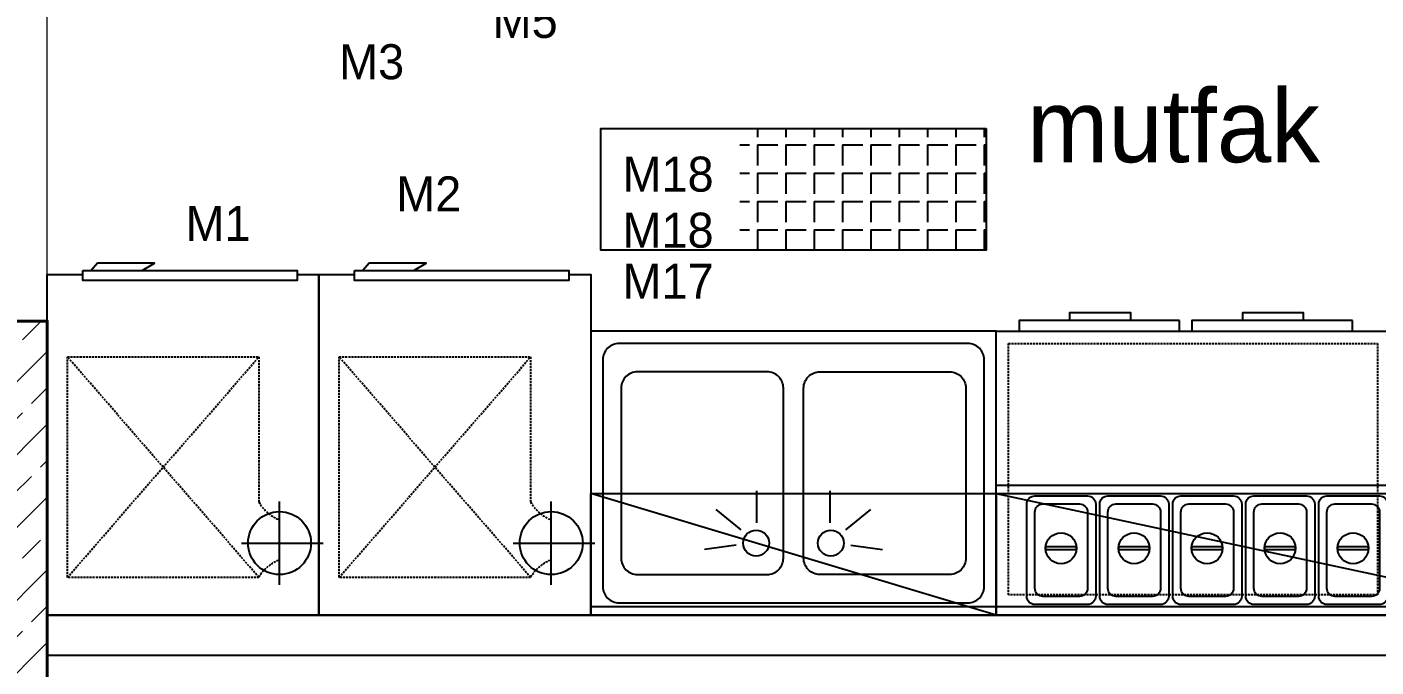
# Model space of a CAD drawing. Header units: millimetres. Extents: x 1650 to 6065, y 324 to 3836.
# Drawn here: x 3052.3 to 3384.9, y 2774.5 to 2932.4 of the extents above; entities that cross this region are included whole.
import ezdxf
from ezdxf.enums import TextEntityAlignment as Align

# ---------------------------------------------------------------- set-up
doc = ezdxf.new("R2010")
doc.units = ezdxf.units.MM
doc.linetypes.add('DASHED', pattern=[0.75, 0.5, -0.25])
for name, color, linetype in [('002 Çizgi', 7, 'Continuous'), ('CIHAZ', 2, 'Continuous'), ('S2000-002 Çizgi', 7, 'Continuous')]:
    doc.layers.add(name, color=color, linetype=linetype)
for name, color, linetype, lineweight in [('A-WALL-FULL-3', 7, 'Continuous', 15), ('BAL-PERDE', 111, 'Continuous', 40), ('porselen kaplama', 181, 'Continuous', 5)]:
    doc.layers.add(name, color=color, linetype=linetype, lineweight=lineweight)
doc.layers.add('A-WALL-PATT-1', color=7, linetype='Continuous', lineweight=5, true_color=0x737373)
doc.styles.get("Standard").update_dxf_attribs({"font": 'arial.ttf'})
doc.styles.add('TAKSİM', font='GOTHIC.TTF', dxfattribs={"height": 20})

# ---------------------------------------------------------------- blocks, each defined once
blk = doc.blocks.new('A$C212250bc')
at = {"layer": 'CIHAZ', "color": 1}
for p, q in [((10.75, 79.33), (10.75, 58.78)), ((20.11, 69.06), (0, 69.06))]:
    blk.add_line(p, q, dxfattribs=at)
at = {"layer": 'CIHAZ', "color": 5, "linetype": 'DASHED'}
for p, q in [((63.03, 77.52), (15.83, 23.15)), ((15.83, 77.52), (63.03, 23.15))]:
    blk.add_line(p, q, dxfattribs=at)
at = {"layer": 'CIHAZ', "color": 5}
for points in [[(59.22, 1.82), (6.38, 1.82), (6.38, 4.32), (59.22, 4.32)], [(57.22, 1.82), (44.61, 1.82), (41.61, 0), (55.61, 0)]]:
    blk.add_lwpolyline(points, close=True, dxfattribs=at)
at = {"layer": 'CIHAZ', "color": 1}
blk.add_circle((10.75, 69.06), 7.76, dxfattribs=at)
at = {"layer": 'S2000-002 Çizgi', "linetype": 'DASHED'}
for p, q in [((15.83, 77.52), (63.03, 77.52)), ((63.03, 77.52), (63.03, 23.15)), ((15.83, 23.15), (15.83, 58.92)), ((63.03, 23.15), (15.83, 23.15))]:
    blk.add_line(p, q, dxfattribs=at)
at = {"layer": 'S2000-002 Çizgi'}
blk.add_lwpolyline([(6.38, 2.81), (1.02, 2.81), (1.02, 86.81), (68.02, 86.81), (68.02, 2.81), (59.22, 2.81)], dxfattribs=at)
at = {"layer": 'S2000-002 Çizgi', "linetype": 'DASHED'}
for centre, radius, start, end in [((7.62, 82.09), 9.4, 291.2079, 330.9566), ((7.01, 53.89), 10.16, 29.6907, 66.7752)]:
    blk.add_arc(centre, radius, start, end, dxfattribs=at)
blk = doc.blocks.new('A$Cc87be04a')
at = {"layer": 'S2000-002 Çizgi'}
for p, q in [((35.84, 52.76, 0), (28.03, 53.87, 0)), ((64.16, 52.76, 0), (71.97, 53.87, 0)), ((37.07, 48.95, 0), (30.97, 43.94, 0)), ((40.98, 47.29, 0), (40.98, 39.4, 0)), ((59.02, 47.29, 0), (59.02, 39.4, 0)), ((62.93, 48.95, 0), (69.03, 43.94, 0))]:
    blk.add_line(p, q, dxfattribs=at)
at = {"layer": 'S2000-002 Çizgi', "elevation": 0}
for points in [[(0, 0), (100, 0), (100, 70), (0, 70)], [(0, 68), (100, 68), (100, 70), (0, 70)]]:
    blk.add_lwpolyline(points, close=True, dxfattribs=at)
for points in [[(7, 3), (93, 3, 0.414214), (97, 7), (97, 63, 0.414214), (93, 67), (7, 67, 0.414214), (3, 63), (3, 7, 0.414214)], [(43.5, 10), (11.5, 10, -0.414214), (7.5, 14), (7.5, 56, -0.414214), (11.5, 60), (43.5, 60, -0.414214), (47.5, 56), (47.5, 14, -0.414214)], [(56.5, 10), (88.5, 10, 0.414214), (92.5, 14), (92.5, 56, 0.414214), (88.5, 60), (56.5, 60, 0.414214), (52.5, 56), (52.5, 14, 0.414214)]]:
    blk.add_lwpolyline(points, format="xyb", close=True, dxfattribs=at)
at = {"layer": 'S2000-002 Çizgi'}
for centre in [(40.79, 52.26, 0), (59.21, 52.26, 0)]:
    blk.add_circle(centre, 3.19, dxfattribs=at)
blk = doc.blocks.new('A$C01E77913')
at = {"layer": 'S2000-002 Çizgi'}
for points in [[(2, 26.8), (15, 26.8, -0.414214), (17, 24.8), (17, 2, -0.414214), (15, 0), (2, 0, -0.414214), (0, 2), (0, 24.8, -0.414214)], [(4, 24.8), (13, 24.8, -0.414214), (15, 22.8), (15, 4, -0.414214), (13, 2), (4, 2, -0.414214), (2, 4), (2, 22.8, -0.414214)]]:
    blk.add_lwpolyline(points, format="xyb", close=True, dxfattribs=at)
blk.add_lwpolyline([(4.71, 14.27), (12.21, 14.27), (12.21, 13.52), (4.71, 13.52)], close=True, dxfattribs=at)
blk.add_circle((8.46, 13.87), 3.82, dxfattribs=at)
blk = doc.blocks.new('A$C4e186008')
at = {"layer": '002 Çizgi', "color": 7}
blk.add_line((140, 32), (0, 32), dxfattribs=at)
blk.add_lwpolyline([(0, 0), (140, 0), (140, 32), (0, 32)], close=True, dxfattribs=at)
at = {"layer": '002 Çizgi', "color": 7, "xscale": -1, "rotation": 180}
for p in [(7.51, 29.4), (25.51, 29.4), (43.51, 29.4), (61.51, 29.4), (79.51, 29.4), (97.51, 29.4), (115.51, 29.4)]:
    blk.add_blockref('A$C01E77913', p, dxfattribs=at)
blk = doc.blocks.new('A$C024a4680')
at = {"layer": 'S2000-002 Çizgi'}
blk.add_line((0, 72.6, 0), (140, 72.6, 0), dxfattribs=at)
at = {"layer": 'S2000-002 Çizgi', "elevation": 0}
for points in [[(0, 4.6), (0, 74.6), (140, 74.6), (140, 4.6)], [(52.16, 1.96), (91.76, 1.96), (91.76, 4.6), (52.16, 4.6)], [(94.79, 1.96), (134.39, 1.96), (134.39, 4.6), (94.79, 4.6)], [(64.29, 1.96), (79.23, 1.96), (79.23, 0), (64.29, 0)], [(106.92, 1.96), (121.86, 1.96), (121.86, 0), (106.92, 0)]]:
    blk.add_lwpolyline(points, close=True, dxfattribs=at)
at = {"layer": 'S2000-002 Çizgi', "linetype": 'DASHED', "elevation": 0}
blk.add_lwpolyline([(43, 72.6), (43, 4.6)], dxfattribs=at)
blk.add_lwpolyline([(46, 69.6), (137, 69.6), (137, 7.6), (46, 7.6)], close=True, dxfattribs=at)
for points in [[(8.33, 19.28), (35, 19.28, 1), (35, 23.63)], [(35, 14.93), (8.33, 14.93, -1), (8.33, 19.28)]]:
    blk.add_lwpolyline(points, format="xyb", dxfattribs=at)
at = {"layer": 'S2000-002 Çizgi', "linetype": 'DASHED', "ltscale": 0.1}
blk.add_lwpolyline([(14.44, 7.62), (15.9, 7.8), (17.6, 8.25), (19.46, 8.89), (21.41, 9.63), (23.36, 10.36), (25.22, 11), (26.93, 11.46), (28.38, 11.63), (29.53, 11.46), (30.34, 11), (30.83, 10.36), (31, 9.63), (30.83, 8.89), (30.34, 8.25), (29.53, 7.8), (28.38, 7.62), (26.93, 7.8), (25.22, 8.25), (23.36, 8.89), (21.41, 9.63), (19.46, 10.36), (17.6, 11), (15.9, 11.46), (14.44, 11.63), (13.3, 11.46), (12.48, 11), (11.99, 10.36), (11.83, 9.63), (11.99, 8.89), (12.48, 8.25), (13.3, 7.8)], close=True, dxfattribs=at)
at = {"layer": 'porselen kaplama', "xscale": -1}
blk.add_blockref('A$C4e186008', (140, 42.6, 0), dxfattribs=at)
at = {"layer": 'S2000-002 Çizgi'}
blk.add_text('***', height=6.76, dxfattribs=at).set_placement((18.61, 21.86, 0))

msp = doc.modelspace()

# ---------------------------------------------------------------- hatches: boundary and pattern name
h = msp.add_hatch()
h.set_pattern_fill('ANGLE', color=256, angle=630)
h.set_pattern_definition([(270, (-2460.372, 5369.009), (6.985, 1e-14), [5.08, -1.905]), (360, (-2460.372, 5369.009), (-1e-14, 6.985), [5.08, -1.905])])
h.paths.add_polyline_path([(3228.079, 2877.33), (3228.079, 2907.33), (3288.812, 2907.33), (3288.812, 2877.33)])
at = {"layer": 'A-WALL-PATT-1'}
h = msp.add_hatch(dxfattribs=at)
h.set_pattern_fill('ANSI33', color=256, scale=2, style=0)
h.set_pattern_definition([(45, (-71799.261, 82599.877), (-8.9802561, 8.9802561), []), (45, (-71790.281, 82599.877), (-8.9802561, 8.9802561), [6.35, -3.175])])
h.paths.add_polyline_path([(3057.312, 2349.83), (3057.312, 2859.83), (2997.312, 2859.83), (2997.312, 2349.83)], flags=0)

# ---------------------------------------------------------------- linework, layer by layer
for p, q in [((3291.312, 2787.33, 0), (3191.312, 2817.33, 0)), ((3291.312, 2817.33, 0), (3431.312, 2787.33, 0))]:
    msp.add_line(p, q)
at = {"elevation": 0}
for points in [[(3288.812, 2907.33), (3288.812, 2877.33), (3193.812, 2877.33), (3193.812, 2907.33)], [(3191.312, 2787.33), (3191.312, 2817.33), (3291.312, 2817.33), (3291.312, 2787.33)], [(3431.312, 2787.33), (3291.312, 2787.33), (3291.312, 2817.33), (3431.312, 2817.33)], [(3057.312, 2787.33), (3532.312, 2787.33), (3532.312, 2777.33), (3057.312, 2777.33)]]:
    msp.add_lwpolyline(points, close=True, dxfattribs=at)
at = {"layer": 'A-WALL-FULL-3'}
msp.add_line((3057.312, 2859.83, 0), (3057.312, 2988.188, 0), dxfattribs=at)
at = {"layer": 'BAL-PERDE', "elevation": 0}
msp.add_lwpolyline([(2997.312, 2859.83), (2997.312, 2349.83), (3057.312, 2349.83), (3057.312, 2859.83)], close=True, dxfattribs=at)

# ---------------------------------------------------------------- block references
at = {"rotation": 180}
for name, p in [('A$C024a4680', (3431.312, 2861.928)), ('A$Cc87be04a', (3291.312, 2857.33))]:
    msp.add_blockref(name, p, dxfattribs=at)
at = {"layer": 'porselen kaplama', "rotation": 180}
for p in [(3125.329, 2874.144, 0), (3192.329, 2874.144, 0)]:
    msp.add_blockref('A$C212250bc', p, dxfattribs=at)

# ---------------------------------------------------------------- texts
at = {"style": 'TAKSİM'}
for s, height, p in [('M5', 8.64, (3175.153, 2929.694, 0)), ('M3', 8.64, (3137.285, 2919.507, 0)), ('mutfak', 18, (3335.011, 2899.032)), ('M18', 8.64, (3210.381, 2891.777, 0)), ('M2', 8.64, (3151.371, 2886.911, 0)), ('M1', 8.64, (3099.426, 2879.612, 0)), ('M18', 8.64, (3210.381, 2877.953, 0)), ('M17', 8.64, (3210.381, 2865.344, 0))]:
    msp.add_text(s, height=height, dxfattribs=at).set_placement(p, align=Align.CENTER)

doc.saveas('drawing.dxf')
